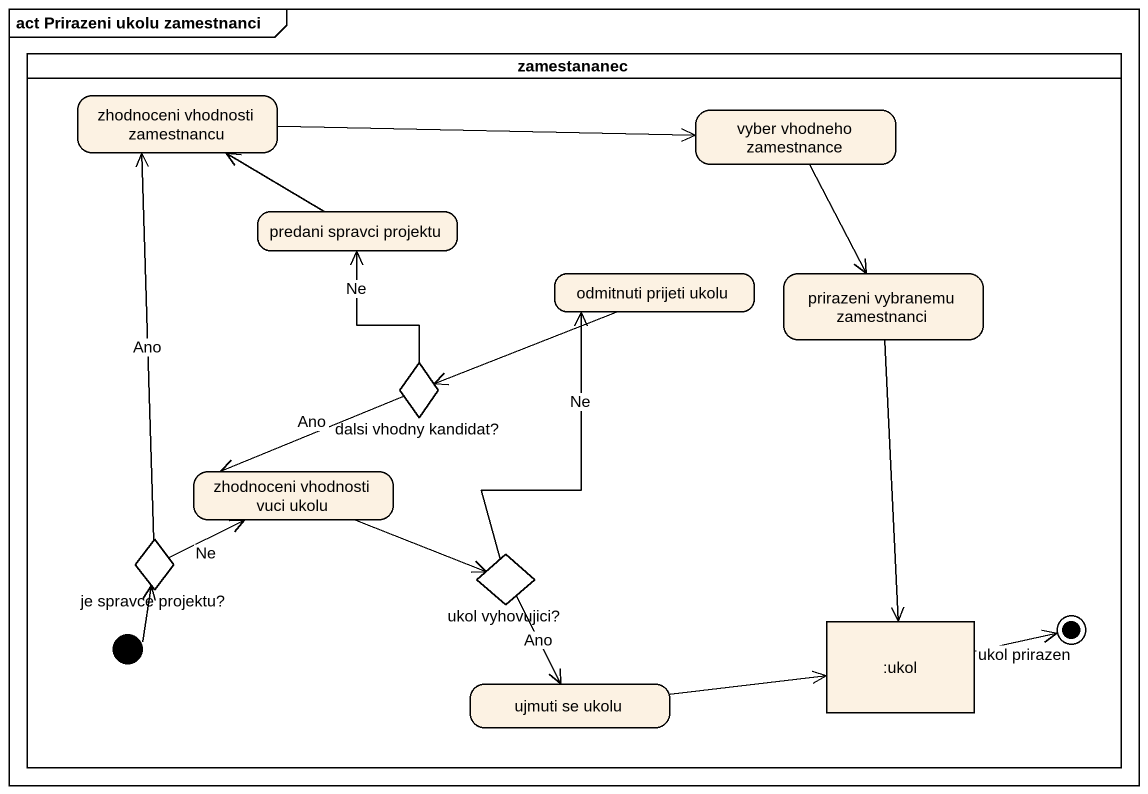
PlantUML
@startuml
mainframe act Prirazeni ukolu zamestnanci
hide empty description
state zamestananec <<partition>> {
  state "zhodnoceni vhodnosti zamestnancu" as zhodnoceni_vhodnosti
  state "vyber vhodneho zamestnance" as vyber_vhodneho_zamestnance
  state "predani spravci projektu" as predani_spravci_projektu
  state "odmitnuti prijeti ukolu" as odmitnuti_prijeti_ukolu
  state "prirazeni vybranemu zamestnanci" as prirazeni_vybranemu
  state "dalsi vhodny kandidat?" as dalsi_vhodny_kandidat <<choice>>
  state "zhodnoceni vhodnosti vuci ukolu" as zhodnoceni_vhodnosti_vuci
  state "je spravce projektu?" as je_spravce_projektu <<choice>>
  state "ukol vyhovujici?" as ukol_vyhovujici <<choice>>
  state ":ukol" as ukol <<object>>
  state "ujmuti se ukolu" as ujmuti_se_ukolu
  ukol -right-> [*] : ukol prirazen
  [*] -up-> je_spravce_projektu
}
zhodnoceni_vhodnosti -right-> vyber_vhodneho_zamestnance
vyber_vhodneho_zamestnance --> prirazeni_vybranemu
predani_spravci_projektu -left-> zhodnoceni_vhodnosti
odmitnuti_prijeti_ukolu -left-> dalsi_vhodny_kandidat
prirazeni_vybranemu --> ukol
dalsi_vhodny_kandidat -up-> predani_spravci_projektu : Ne
dalsi_vhodny_kandidat --> zhodnoceni_vhodnosti_vuci : Ano
zhodnoceni_vhodnosti_vuci -right-> ukol_vyhovujici
je_spravce_projektu -up-> zhodnoceni_vhodnosti : Ano
je_spravce_projektu -right-> zhodnoceni_vhodnosti_vuci : Ne
ukol_vyhovujici -up-> odmitnuti_prijeti_ukolu : Ne
ukol_vyhovujici --> ujmuti_se_ukolu : Ano
ujmuti_se_ukolu -right-> ukol
@enduml
